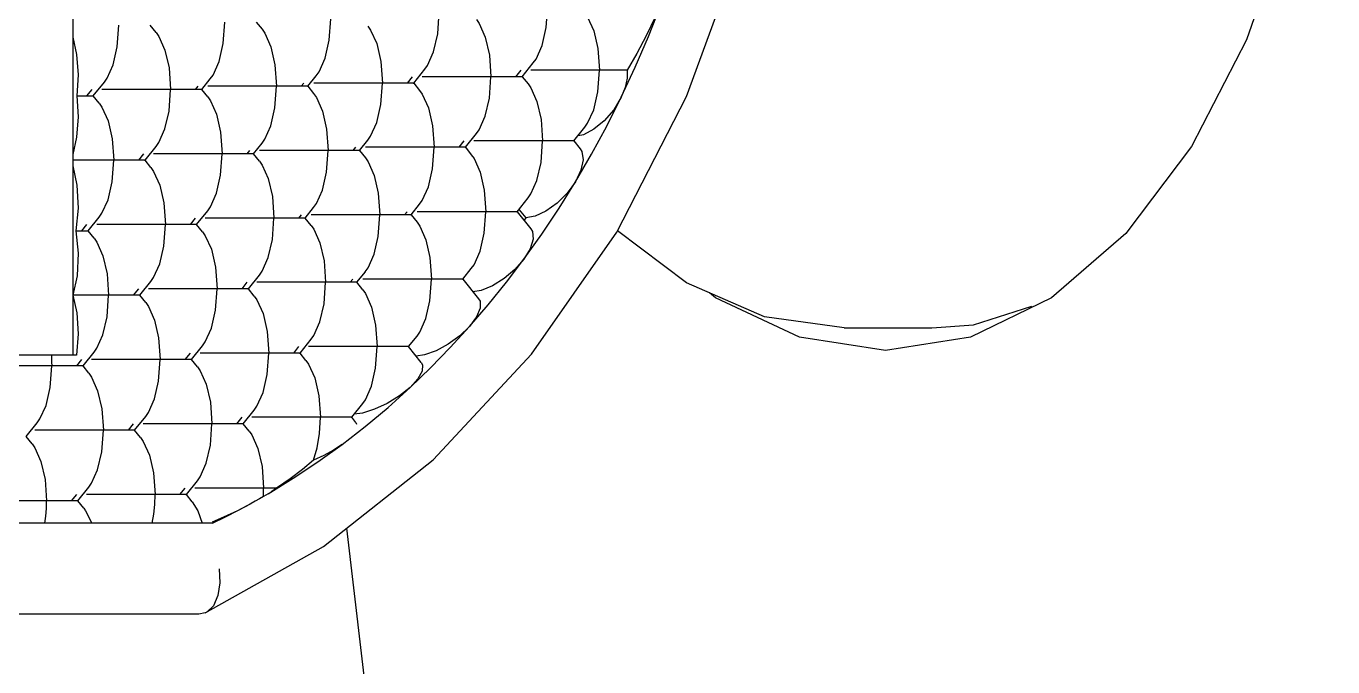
# Model space of a CAD drawing. Header units: millimetres. Extents: x 1084702 to 1166801, y 36632 to 124519.
# Drawn here: x 1097658.52 to 1097672.89, y 59342.93 to 59349.98 of the extents above; entities that cross this region are included whole.
import ezdxf

# ---------------------------------------------------------------- set-up
doc = ezdxf.new("R2010")
doc.units = ezdxf.units.MM
doc.header["$LTSCALE"] = 250
doc.linetypes.add('CENTER', pattern=[3, 2.5, -0.25, 0, -0.25])
doc.layers.get('0').update_dxf_attribs({"color": 255})

# ---------------------------------------------------------------- blocks, each defined once
blk = doc.blocks.new('PK65002M m platform_top')
at = {"linetype": 'Continuous'}
for p, q in [((-9510.004, 2028.163), (-9509.933, 2028.178)), ((-9509.933, 2028.178), (-9500.768, 2028.178)), ((-9510.084, 2027.178), (-9503.582, 2027.178)), ((-9509.861, 2026.941), (-9509.797, 2026.861)), ((-9508.603, 2026.932), (-9508.725, 2026.78)), ((-9508.668, 2027.012), (-9508.603, 2026.932)), ((-9508.598, 2026.932), (-9508.603, 2026.931)), ((-9508.598, 2026.932), (-9507.504, 2026.932)), ((-9508.587, 2026.861), (-9508.53, 2026.932)), ((-9510.79, 2026.79), (-9509.891, 2026.79)), ((-9510.697, 2026.853), (-9510.646, 2026.882)), ((-9509.797, 2026.861), (-9509.918, 2026.71)), ((-9509.792, 2026.861), (-9509.796, 2026.861)), ((-9509.792, 2026.861), (-9508.697, 2026.861)), ((-9509.78, 2026.79), (-9509.723, 2026.861)), ((-9511.511, 2026.31), (-9511.765, 2026.112)), ((-9509.293, 2026.234), (-9509.228, 2026.154)), ((-9508.035, 2026.224), (-9508.156, 2026.073)), ((-9508.099, 2026.305), (-9508.035, 2026.224)), ((-9511.66, 2026.068), (-9511.67, 2026.088)), ((-9511.66, 2026.068), (-9511.616, 2026.012)), ((-9510.422, 2026.083), (-9510.543, 2025.932)), ((-9510.487, 2026.164), (-9510.422, 2026.083)), ((-9510.417, 2026.083), (-9510.422, 2026.083)), ((-9510.417, 2026.083), (-9509.323, 2026.083)), ((-9510.406, 2026.012), (-9510.349, 2026.083)), ((-9509.228, 2026.154), (-9509.35, 2026.002)), ((-9509.224, 2026.154), (-9509.228, 2026.154)), ((-9509.224, 2026.154), (-9508.129, 2026.154)), ((-9509.212, 2026.083), (-9509.155, 2026.154)), ((-9511.616, 2026.012), (-9511.737, 2025.861)), ((-9511.736, 2025.965), (-9511.644, 2025.977)), ((-9511.611, 2026.012), (-9511.615, 2026.012)), ((-9511.611, 2026.012), (-9510.516, 2026.012)), ((-9508.725, 2025.527), (-9508.66, 2025.447)), ((-9512.417, 2025.325), (-9512.325, 2025.339)), ((-9512.381, 2025.409), (-9512.241, 2025.234)), ((-9511.112, 2025.386), (-9511.047, 2025.305)), ((-9509.853, 2025.376), (-9509.975, 2025.225)), ((-9509.918, 2025.456), (-9509.853, 2025.376)), ((-9509.849, 2025.376), (-9509.853, 2025.376)), ((-9509.849, 2025.376), (-9508.754, 2025.376)), ((-9509.837, 2025.305), (-9509.78, 2025.376)), ((-9508.66, 2025.447), (-9508.781, 2025.295)), ((-9508.655, 2025.447), (-9508.66, 2025.446)), ((-9508.655, 2025.447), (-9507.56, 2025.447)), ((-9508.644, 2025.376), (-9508.587, 2025.447)), ((-9508.588, 2025.328), (-9505.938, 2025.328)), ((-9508.547, 2023.247), (-9508.547, 2025.328)), ((-9512.241, 2025.234), (-9512.334, 2025.119)), ((-9512.236, 2025.234), (-9512.241, 2025.234)), ((-9512.236, 2025.234), (-9511.141, 2025.234)), ((-9511.047, 2025.305), (-9511.169, 2025.154)), ((-9511.043, 2025.305), (-9511.047, 2025.305)), ((-9511.043, 2025.305), (-9509.948, 2025.305)), ((-9511.031, 2025.234), (-9510.974, 2025.305)), ((-9517.032, 2025.028), (-9517.997, 2025.028)), ((-9509.35, 2024.749), (-9509.285, 2024.669)), ((-9520.132, 2023.991), (-9519.312, 2024.698)), ((-9513.041, 2024.616), (-9512.949, 2024.631)), ((-9512.838, 2024.492), (-9513.012, 2024.709)), ((-9511.737, 2024.608), (-9511.672, 2024.527)), ((-9510.543, 2024.679), (-9510.479, 2024.598)), ((-9509.285, 2024.669), (-9509.407, 2024.517)), ((-9509.281, 2024.669), (-9509.285, 2024.669)), ((-9509.269, 2024.598), (-9509.212, 2024.669)), ((-9512.838, 2024.492), (-9512.931, 2024.376)), ((-9512.833, 2024.492), (-9512.837, 2024.492)), ((-9512.833, 2024.492), (-9511.738, 2024.492)), ((-9511.672, 2024.527), (-9511.766, 2024.411)), ((-9511.668, 2024.527), (-9511.672, 2024.527)), ((-9511.668, 2024.527), (-9510.573, 2024.527)), ((-9511.628, 2024.492), (-9511.599, 2024.527)), ((-9510.479, 2024.598), (-9510.6, 2024.447)), ((-9510.474, 2024.598), (-9510.479, 2024.598)), ((-9510.474, 2024.598), (-9509.379, 2024.598)), ((-9510.462, 2024.527), (-9510.406, 2024.598)), ((-9508.781, 2024.042), (-9508.717, 2023.962)), ((-9514.531, 2023.977), (-9515.3, 2022.483)), ((-9513.434, 2023.75), (-9513.586, 2023.939)), ((-9511.169, 2023.901), (-9511.104, 2023.82)), ((-9509.91, 2023.891), (-9510.032, 2023.74)), ((-9509.975, 2023.972), (-9509.91, 2023.891)), ((-9509.906, 2023.891), (-9509.91, 2023.891)), ((-9509.906, 2023.891), (-9508.811, 2023.891)), ((-9509.894, 2023.82), (-9509.837, 2023.891)), ((-9508.717, 2023.962), (-9508.838, 2023.81)), ((-9508.58, 2023.962), (-9508.717, 2023.962)), ((-9508.7, 2023.891), (-9508.644, 2023.962)), ((-9513.752, 2023.743), (-9513.634, 2023.799)), ((-9513.634, 2023.799), (-9513.53, 2023.817)), ((-9513.434, 2023.75), (-9513.556, 2023.598)), ((-9513.53, 2023.817), (-9513.511, 2023.845)), ((-9513.459, 2023.73), (-9513.53, 2023.817)), ((-9513.43, 2023.75), (-9513.434, 2023.749)), ((-9513.43, 2023.75), (-9512.335, 2023.75)), ((-9512.269, 2023.785), (-9512.362, 2023.669)), ((-9512.269, 2023.785), (-9512.334, 2023.865)), ((-9512.265, 2023.785), (-9512.269, 2023.785)), ((-9512.265, 2023.785), (-9511.17, 2023.785)), ((-9512.225, 2023.75), (-9512.196, 2023.785)), ((-9511.104, 2023.82), (-9511.197, 2023.704)), ((-9511.099, 2023.82), (-9511.104, 2023.82)), ((-9511.099, 2023.82), (-9510.005, 2023.82)), ((-9511.059, 2023.785), (-9511.031, 2023.82)), ((-9514.077, 2023.421), (-9514.253, 2023.118)), ((-9510.6, 2023.194), (-9510.536, 2023.113)), ((-9509.342, 2023.184), (-9509.463, 2023.033)), ((-9509.407, 2023.264), (-9509.342, 2023.184)), ((-9509.337, 2023.184), (-9509.342, 2023.184)), ((-9509.337, 2023.184), (-9508.547, 2023.184)), ((-9509.326, 2023.113), (-9509.269, 2023.184)), ((-9508.547, 2023.121), (-9508.547, 2023.247)), ((-9514.06, 2022.972), (-9514.128, 2023.057)), ((-9512.866, 2023.042), (-9512.988, 2022.891)), ((-9512.866, 2023.042), (-9512.931, 2023.123)), ((-9512.862, 2023.042), (-9512.866, 2023.042)), ((-9512.862, 2023.042), (-9511.767, 2023.042)), ((-9512.85, 2022.972), (-9512.793, 2023.042)), ((-9511.701, 2023.078), (-9511.794, 2022.962)), ((-9511.701, 2023.078), (-9511.766, 2023.158)), ((-9511.696, 2023.078), (-9511.701, 2023.078)), ((-9511.696, 2023.078), (-9510.601, 2023.078)), ((-9511.656, 2023.042), (-9511.628, 2023.078)), ((-9510.536, 2023.113), (-9510.629, 2022.997)), ((-9510.531, 2023.113), (-9510.535, 2023.113)), ((-9510.531, 2023.113), (-9509.436, 2023.113)), ((-9510.491, 2023.078), (-9510.462, 2023.113)), ((-9508.547, 2008.028), (-9508.547, 2023.121)), ((-9514.278, 2022.844), (-9514.164, 2022.904)), ((-9514.06, 2022.972), (-9514.181, 2022.82)), ((-9514.164, 2022.904), (-9514.105, 2022.916)), ((-9514.055, 2022.972), (-9514.06, 2022.972)), ((-9514.055, 2022.972), (-9512.96, 2022.972)), ((-9515.3, 2022.483), (-9515.883, 2020.883)), ((-9511.132, 2022.371), (-9511.197, 2022.451)), ((-9510.032, 2022.487), (-9509.967, 2022.406)), ((-9508.773, 2022.477), (-9508.895, 2022.325)), ((-9508.838, 2022.557), (-9508.773, 2022.477)), ((-9508.757, 2022.406), (-9508.7, 2022.477)), ((-9513.491, 2022.265), (-9513.556, 2022.345)), ((-9512.298, 2022.335), (-9512.419, 2022.184)), ((-9512.298, 2022.335), (-9512.362, 2022.416)), ((-9512.293, 2022.335), (-9512.297, 2022.335)), ((-9512.293, 2022.335), (-9511.198, 2022.335)), ((-9512.281, 2022.265), (-9512.225, 2022.335)), ((-9511.132, 2022.371), (-9511.226, 2022.255)), ((-9511.128, 2022.371), (-9511.132, 2022.371)), ((-9511.128, 2022.371), (-9510.033, 2022.371)), ((-9511.088, 2022.335), (-9511.059, 2022.371)), ((-9509.967, 2022.406), (-9510.06, 2022.29)), ((-9509.963, 2022.406), (-9509.967, 2022.406)), ((-9509.963, 2022.406), (-9508.868, 2022.406)), ((-9509.922, 2022.371), (-9509.894, 2022.406)), ((-9514.644, 2022.194), (-9513.586, 2022.194)), ((-9513.491, 2022.265), (-9513.613, 2022.113)), ((-9513.487, 2022.265), (-9513.491, 2022.264)), ((-9513.487, 2022.265), (-9512.392, 2022.265)), ((-9513.475, 2022.194), (-9513.418, 2022.265)), ((-9510.564, 2021.664), (-9510.629, 2021.744)), ((-9509.463, 2021.78), (-9509.399, 2021.699))]:
    blk.add_line(p, q, dxfattribs=at)
for points in [[(-9511.56, 2027.232), (-9512.562, 2035.791), (-9514.43, 2045.307), (-9517.007, 2054.631)], [(-9510.004, 2028.163), (-9511.305, 2027.434), (-9512.511, 2026.479), (-9513.595, 2025.318), (-9514.531, 2023.977)], [(-9510.158, 2027.678), (-9510.166, 2027.834), (-9510.144, 2027.973), (-9510.094, 2028.084), (-9510.021, 2028.154), (-9510.004, 2028.163)], [(-9510.084, 2027.178), (-9510.227, 2027.108), (-9510.369, 2027.035), (-9510.51, 2026.959)], [(-9510.51, 2026.959), (-9510.359, 2027.039), (-9510.207, 2027.112), (-9510.08, 2027.167)], [(-9509.861, 2026.941), (-9509.922, 2027.042), (-9509.972, 2027.178)], [(-9509.421, 2027.178), (-9509.438, 2027.079), (-9509.449, 2026.972), (-9509.452, 2026.861)], [(-9508.668, 2027.012), (-9508.689, 2027.042), (-9508.756, 2027.178)], [(-9508.24, 2027.178), (-9508.25, 2027.099), (-9508.257, 2027.016), (-9508.259, 2026.932)], [(-9510.646, 2026.882), (-9510.601, 2026.908), (-9510.555, 2026.934), (-9510.51, 2026.959)], [(-9508.099, 2026.305), (-9508.129, 2026.348), (-9508.196, 2026.498), (-9508.242, 2026.695), (-9508.259, 2026.932)], [(-9510.697, 2026.853), (-9510.973, 2026.683), (-9511.244, 2026.502), (-9511.511, 2026.31)], [(-9511.196, 2026.484), (-9511.074, 2026.585), (-9510.939, 2026.687), (-9510.79, 2026.79)], [(-9510.79, 2026.79), (-9510.762, 2026.811), (-9510.731, 2026.832)], [(-9510.644, 2026.882), (-9510.645, 2026.851), (-9510.646, 2026.82), (-9510.646, 2026.79)], [(-9510.487, 2026.164), (-9510.517, 2026.206), (-9510.584, 2026.356), (-9510.629, 2026.553), (-9510.646, 2026.79)], [(-9509.293, 2026.234), (-9509.323, 2026.277), (-9509.39, 2026.427), (-9509.435, 2026.624), (-9509.452, 2026.861)], [(-9508.724, 2026.78), (-9508.755, 2026.737), (-9508.821, 2026.588), (-9508.867, 2026.391), (-9508.884, 2026.154)], [(-9509.918, 2026.709), (-9509.948, 2026.667), (-9510.015, 2026.517), (-9510.061, 2026.32), (-9510.078, 2026.083)], [(-9511.511, 2026.31), (-9511.416, 2026.374), (-9511.309, 2026.433), (-9511.196, 2026.484)], [(-9511.196, 2026.484), (-9511.236, 2026.348), (-9511.262, 2026.19), (-9511.271, 2026.012)], [(-9511.765, 2026.112), (-9512.015, 2025.903), (-9512.258, 2025.684)], [(-9509.918, 2025.457), (-9509.948, 2025.499), (-9510.015, 2025.649), (-9510.061, 2025.846), (-9510.078, 2026.083)], [(-9508.725, 2025.527), (-9508.755, 2025.57), (-9508.821, 2025.72), (-9508.867, 2025.917), (-9508.884, 2026.154)], [(-9508.156, 2026.073), (-9508.186, 2026.03), (-9508.253, 2025.881), (-9508.298, 2025.683), (-9508.316, 2025.447)], [(-9512.258, 2025.684), (-9512.141, 2025.777), (-9512.007, 2025.86), (-9511.866, 2025.924), (-9511.736, 2025.965)], [(-9511.112, 2025.386), (-9511.142, 2025.429), (-9511.209, 2025.578), (-9511.254, 2025.775), (-9511.271, 2026.012)], [(-9510.543, 2025.932), (-9510.573, 2025.889), (-9510.64, 2025.739), (-9510.686, 2025.542), (-9510.703, 2025.305)], [(-9509.35, 2026.002), (-9509.38, 2025.96), (-9509.447, 2025.81), (-9509.492, 2025.613), (-9509.509, 2025.376)], [(-9511.737, 2025.861), (-9511.767, 2025.818), (-9511.834, 2025.668), (-9511.879, 2025.471), (-9511.897, 2025.234)], [(-9512.258, 2025.684), (-9512.482, 2025.469), (-9512.7, 2025.245), (-9512.912, 2025.013)], [(-9512.381, 2025.409), (-9512.394, 2025.433), (-9512.39, 2025.503), (-9512.344, 2025.589), (-9512.258, 2025.684)], [(-9512.912, 2025.013), (-9512.805, 2025.116), (-9512.678, 2025.208), (-9512.544, 2025.28), (-9512.417, 2025.325)], [(-9509.35, 2024.749), (-9509.38, 2024.792), (-9509.447, 2024.942), (-9509.492, 2025.139), (-9509.509, 2025.376)], [(-9508.548, 2024.669), (-9508.591, 2024.864), (-9508.606, 2025.094), (-9508.588, 2025.328)], [(-9508.312, 2025.328), (-9508.314, 2025.368), (-9508.315, 2025.407), (-9508.316, 2025.447)], [(-9519.312, 2024.698), (-9518.421, 2025.132), (-9517.487, 2025.278)], [(-9517.487, 2025.278), (-9516.542, 2025.132), (-9515.617, 2024.698), (-9515.551, 2024.644)], [(-9511.737, 2024.608), (-9511.767, 2024.651), (-9511.834, 2024.8), (-9511.879, 2024.998), (-9511.897, 2025.234)], [(-9510.544, 2024.679), (-9510.573, 2024.721), (-9510.64, 2024.871), (-9510.686, 2025.068), (-9510.703, 2025.305)], [(-9509.975, 2025.224), (-9510.005, 2025.182), (-9510.072, 2025.032), (-9510.117, 2024.835), (-9510.135, 2024.598)], [(-9508.781, 2025.295), (-9508.811, 2025.252), (-9508.878, 2025.103), (-9508.924, 2024.906), (-9508.941, 2024.669)], [(-9512.334, 2025.118), (-9512.364, 2025.076), (-9512.431, 2024.926), (-9512.476, 2024.729), (-9512.493, 2024.492)], [(-9511.169, 2025.154), (-9511.199, 2025.111), (-9511.266, 2024.961), (-9511.311, 2024.764), (-9511.328, 2024.527)], [(-9517.997, 2025.028), (-9518.455, 2024.993), (-9519.096, 2024.791)], [(-9517.032, 2025.028), (-9516.155, 2024.905), (-9515.297, 2024.534), (-9514.539, 2023.96)], [(-9512.912, 2025.013), (-9513.118, 2024.774), (-9513.317, 2024.527), (-9513.51, 2024.272)], [(-9513.012, 2024.709), (-9513.027, 2024.736), (-9513.028, 2024.812), (-9512.989, 2024.908), (-9512.912, 2025.013)], [(-9513.51, 2024.272), (-9513.411, 2024.385), (-9513.292, 2024.486), (-9513.164, 2024.566), (-9513.041, 2024.616)], [(-9509.281, 2024.669), (-9508.678, 2024.669), (-9508.548, 2024.669)], [(-9508.781, 2024.042), (-9508.811, 2024.085), (-9508.878, 2024.235), (-9508.924, 2024.432), (-9508.941, 2024.669)], [(-9508.58, 2023.962), (-9508.606, 2024.208), (-9508.594, 2024.457), (-9508.548, 2024.669)], [(-9512.334, 2023.866), (-9512.364, 2023.908), (-9512.431, 2024.058), (-9512.476, 2024.255), (-9512.493, 2024.492)], [(-9511.169, 2023.901), (-9511.199, 2023.944), (-9511.266, 2024.093), (-9511.311, 2024.291), (-9511.328, 2024.527)], [(-9509.975, 2023.972), (-9510.005, 2024.014), (-9510.072, 2024.164), (-9510.117, 2024.361), (-9510.135, 2024.598)], [(-9509.406, 2024.517), (-9509.437, 2024.475), (-9509.504, 2024.325), (-9509.549, 2024.128), (-9509.566, 2023.891)], [(-9512.931, 2024.376), (-9512.961, 2024.333), (-9513.028, 2024.184), (-9513.073, 2023.986), (-9513.09, 2023.75)], [(-9511.765, 2024.411), (-9511.796, 2024.369), (-9511.862, 2024.219), (-9511.908, 2024.022), (-9511.925, 2023.785)], [(-9510.6, 2024.447), (-9510.63, 2024.404), (-9510.697, 2024.254), (-9510.743, 2024.057), (-9510.76, 2023.82)], [(-9513.51, 2024.272), (-9513.707, 2023.996), (-9513.896, 2023.712), (-9514.077, 2023.421)], [(-9513.586, 2023.939), (-9513.603, 2023.968), (-9513.611, 2024.052), (-9513.579, 2024.157), (-9513.51, 2024.272)], [(-9521.459, 2021.861), (-9520.854, 2023.034), (-9520.132, 2023.991)], [(-9509.407, 2023.265), (-9509.437, 2023.307), (-9509.504, 2023.457), (-9509.549, 2023.654), (-9509.566, 2023.891)], [(-9508.547, 2023.247), (-9508.593, 2023.459), (-9508.606, 2023.711), (-9508.58, 2023.962)], [(-9514.077, 2023.421), (-9513.986, 2023.546), (-9513.875, 2023.656), (-9513.752, 2023.743)], [(-9512.931, 2023.123), (-9512.961, 2023.166), (-9513.028, 2023.316), (-9513.073, 2023.513), (-9513.09, 2023.75)], [(-9511.766, 2023.158), (-9511.796, 2023.201), (-9511.862, 2023.351), (-9511.908, 2023.548), (-9511.925, 2023.785)], [(-9510.6, 2023.194), (-9510.63, 2023.237), (-9510.697, 2023.386), (-9510.743, 2023.583), (-9510.76, 2023.82)], [(-9510.032, 2023.74), (-9510.062, 2023.697), (-9510.129, 2023.547), (-9510.174, 2023.35), (-9510.191, 2023.113)], [(-9508.838, 2023.81), (-9508.868, 2023.768), (-9508.935, 2023.618), (-9508.981, 2023.421), (-9508.998, 2023.184)], [(-9513.556, 2023.598), (-9513.586, 2023.555), (-9513.653, 2023.406), (-9513.698, 2023.209), (-9513.716, 2022.972)], [(-9512.362, 2023.669), (-9512.392, 2023.626), (-9512.459, 2023.476), (-9512.505, 2023.279), (-9512.522, 2023.042)], [(-9511.197, 2023.704), (-9511.227, 2023.661), (-9511.294, 2023.512), (-9511.339, 2023.315), (-9511.357, 2023.078)], [(-9514.128, 2023.057), (-9514.146, 2023.088), (-9514.161, 2023.179), (-9514.137, 2023.295), (-9514.077, 2023.421)], [(-9508.838, 2022.557), (-9508.868, 2022.6), (-9508.935, 2022.75), (-9508.981, 2022.947), (-9508.998, 2023.184)], [(-9514.253, 2023.118), (-9514.421, 2022.808), (-9514.58, 2022.492)], [(-9512.362, 2022.416), (-9512.392, 2022.459), (-9512.459, 2022.608), (-9512.505, 2022.806), (-9512.522, 2023.042)], [(-9511.197, 2022.451), (-9511.227, 2022.494), (-9511.294, 2022.644), (-9511.339, 2022.841), (-9511.357, 2023.078)], [(-9510.032, 2022.487), (-9510.062, 2022.529), (-9510.129, 2022.679), (-9510.174, 2022.876), (-9510.191, 2023.113)], [(-9509.463, 2023.032), (-9509.493, 2022.99), (-9509.56, 2022.84), (-9509.606, 2022.643), (-9509.623, 2022.406)], [(-9508.591, 2022.477), (-9508.606, 2022.708), (-9508.589, 2022.932), (-9508.547, 2023.121)], [(-9513.556, 2022.345), (-9513.586, 2022.388), (-9513.653, 2022.538), (-9513.698, 2022.735), (-9513.716, 2022.972)], [(-9512.987, 2022.891), (-9513.018, 2022.848), (-9513.085, 2022.699), (-9513.13, 2022.501), (-9513.147, 2022.265)], [(-9511.794, 2022.962), (-9511.824, 2022.919), (-9511.891, 2022.769), (-9511.936, 2022.572), (-9511.954, 2022.335)], [(-9510.629, 2022.997), (-9510.659, 2022.954), (-9510.726, 2022.805), (-9510.771, 2022.607), (-9510.788, 2022.371)], [(-9514.58, 2022.492), (-9514.498, 2022.629), (-9514.394, 2022.75), (-9514.278, 2022.844)], [(-9514.181, 2022.82), (-9514.211, 2022.778), (-9514.278, 2022.628), (-9514.324, 2022.431), (-9514.341, 2022.194)], [(-9514.58, 2022.492), (-9514.735, 2022.16), (-9514.88, 2021.823), (-9515.017, 2021.479)], [(-9514.644, 2022.194), (-9514.644, 2022.283), (-9514.623, 2022.385), (-9514.58, 2022.492)], [(-9508.591, 2022.477), (-9508.711, 2022.477), (-9508.768, 2022.477), (-9508.773, 2022.477)], [(-9508.547, 2021.832), (-9508.589, 2022.022), (-9508.606, 2022.245), (-9508.591, 2022.477)], [(-9511.794, 2021.709), (-9511.824, 2021.752), (-9511.891, 2021.901), (-9511.936, 2022.098), (-9511.954, 2022.335)], [(-9510.629, 2021.744), (-9510.659, 2021.787), (-9510.726, 2021.937), (-9510.771, 2022.134), (-9510.788, 2022.371)], [(-9509.464, 2021.78), (-9509.493, 2021.822), (-9509.56, 2021.972), (-9509.606, 2022.169), (-9509.623, 2022.406)], [(-9508.895, 2022.325), (-9508.925, 2022.283), (-9508.992, 2022.133), (-9509.037, 2021.936), (-9509.055, 2021.699)], [(-9514.955, 2021.61), (-9514.856, 2021.815), (-9514.752, 2022.009), (-9514.644, 2022.194)], [(-9514.181, 2021.567), (-9514.211, 2021.61), (-9514.278, 2021.76), (-9514.324, 2021.957), (-9514.341, 2022.194)], [(-9512.988, 2021.638), (-9513.018, 2021.681), (-9513.085, 2021.831), (-9513.13, 2022.028), (-9513.147, 2022.265)], [(-9512.419, 2022.184), (-9512.449, 2022.141), (-9512.516, 2021.991), (-9512.562, 2021.794), (-9512.579, 2021.557)], [(-9511.225, 2022.255), (-9511.256, 2022.212), (-9511.322, 2022.062), (-9511.368, 2021.865), (-9511.385, 2021.628)], [(-9510.06, 2022.29), (-9510.09, 2022.247), (-9510.157, 2022.098), (-9510.203, 2021.9), (-9510.22, 2021.664)], [(-9513.613, 2022.113), (-9513.643, 2022.071), (-9513.71, 2021.921), (-9513.755, 2021.724), (-9513.772, 2021.487)], [(-9522.409, 2017.472), (-9522.247, 2019.031), (-9521.927, 2020.511), (-9521.459, 2021.861)]]:
    blk.add_lwpolyline(points, dxfattribs=at)
blk = doc.blocks.new('1-deck_B4_1')
at = {"linetype": 'CENTER', "rotation": 180}
blk.add_blockref('PK65002M m platform_top', (70387.468, 26963.109), dxfattribs=at)

msp = doc.modelspace()

# ---------------------------------------------------------------- block references
msp.add_blockref('1-deck_B4_1', (1017763.013, 34408.576))

doc.saveas('drawing.dxf')
